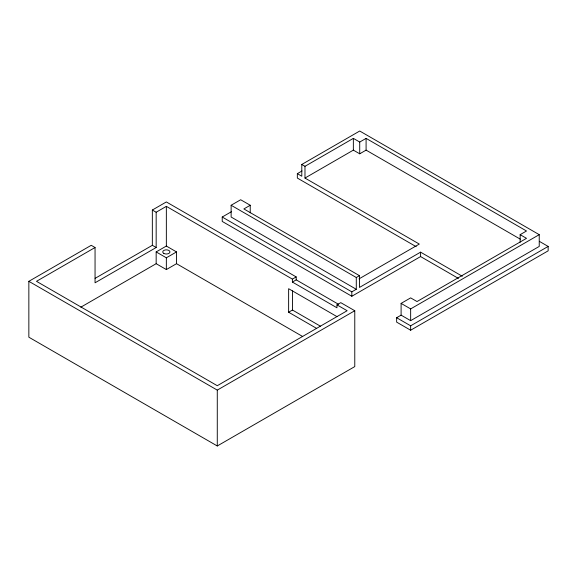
<?xml version="1.0" encoding="UTF-8"?>
<svg xmlns="http://www.w3.org/2000/svg" width="577" height="577" viewBox="0 0 577 577"><rect width="100%" height="100%" fill="white"/><g stroke="black" fill="none" stroke-linecap="round" stroke-linejoin="round"><path stroke-width="0.87" d="M231.557 211.629L222.224 217.024L222.224 221.431L351.826 296.261L420.583 256.57L458.441 278.424M250.23 212.819L250.23 205.261L240.681 199.75L231.132 205.261L231.132 217.024L356.283 289.279L356.283 277.515L359.471 275.676L359.471 287.44L420.583 252.156L462.307 276.246M316.686 328.436L288.63 312.229L288.63 288.709L336.954 316.607M320.502 326.236L292.452 310.029L292.452 290.866M539.589 241.482L548.15 246.422L548.15 250.836L410.651 330.217L396.644 322.132L396.644 317.725L401.102 315.15L410.651 320.661L539.235 246.422L539.235 234.666L359.723 131.022L301.793 164.467L301.793 176.23L297.343 173.655L297.343 178.062L416.197 246.689M358.966 278.907L419.306 244.071L304.981 178.062L304.981 166.306L301.793 164.467M351.826 296.261L351.826 291.847L356.283 289.279M410.651 330.217L410.651 325.81L396.644 317.725M410.651 320.661L410.651 308.904L539.235 234.666M420.583 256.57L420.583 252.156M292.395 279.124L292.395 282.059L336.954 307.786L336.954 304.851L340.762 302.651L354.776 310.729L354.776 366.59L217.277 445.978L28.85 337.192L28.85 281.324L91.231 245.312L95.054 247.511L95.054 282.795L156.165 247.519L156.165 212.235L166.349 206.35L292.395 279.124L296.203 276.924L296.203 279.859L338.461 304.259M95.104 278.359L152.342 245.312L152.342 210.028L166.349 201.943L296.203 276.924M95.054 247.511L36.488 281.324L217.277 385.703L347.138 310.729L336.954 304.851M80.845 307.173L156.165 263.689L156.165 251.925L166.349 246.047L176.533 251.925L176.533 263.689L302.687 336.521M304.981 166.306L353.355 138.372L359.723 142.05L366.092 138.379L526.505 230.995L520.144 234.666L520.144 242.225M297.343 173.655L302.016 170.951M250.23 205.261L243.869 208.939L359.471 275.676M156.165 251.925L166.349 257.804L176.533 251.925M304.981 178.062L353.355 150.135L359.723 153.807L366.092 150.135L520.274 239.152M156.165 263.689L166.349 269.567L176.533 263.689M292.395 282.059L296.203 279.859M288.63 312.229L292.452 310.029M28.85 281.324L217.277 390.117L354.776 310.729M401.102 315.15L401.102 303.394L410.651 297.876L417.012 301.555L526.505 238.337L520.144 234.666M410.651 325.81L548.15 246.422M231.132 205.261L356.283 277.515M401.102 303.394L410.651 308.904M222.224 217.024L351.826 291.847M152.342 210.028L156.165 212.235M152.342 245.312L156.165 247.519M366.092 138.379L366.092 150.135M359.723 142.05L359.723 153.807M353.355 138.372L353.355 150.135M217.277 390.117L217.277 445.978M166.349 206.35L166.349 246.047M166.349 257.804L166.349 269.567M163.803 253.397A3.599 2.077 0 0 0 169.826 252.466A3.599 2.077 0 0 0 165.419 249.92A3.599 2.077 0 0 0 163.803 253.397"/></g></svg>
